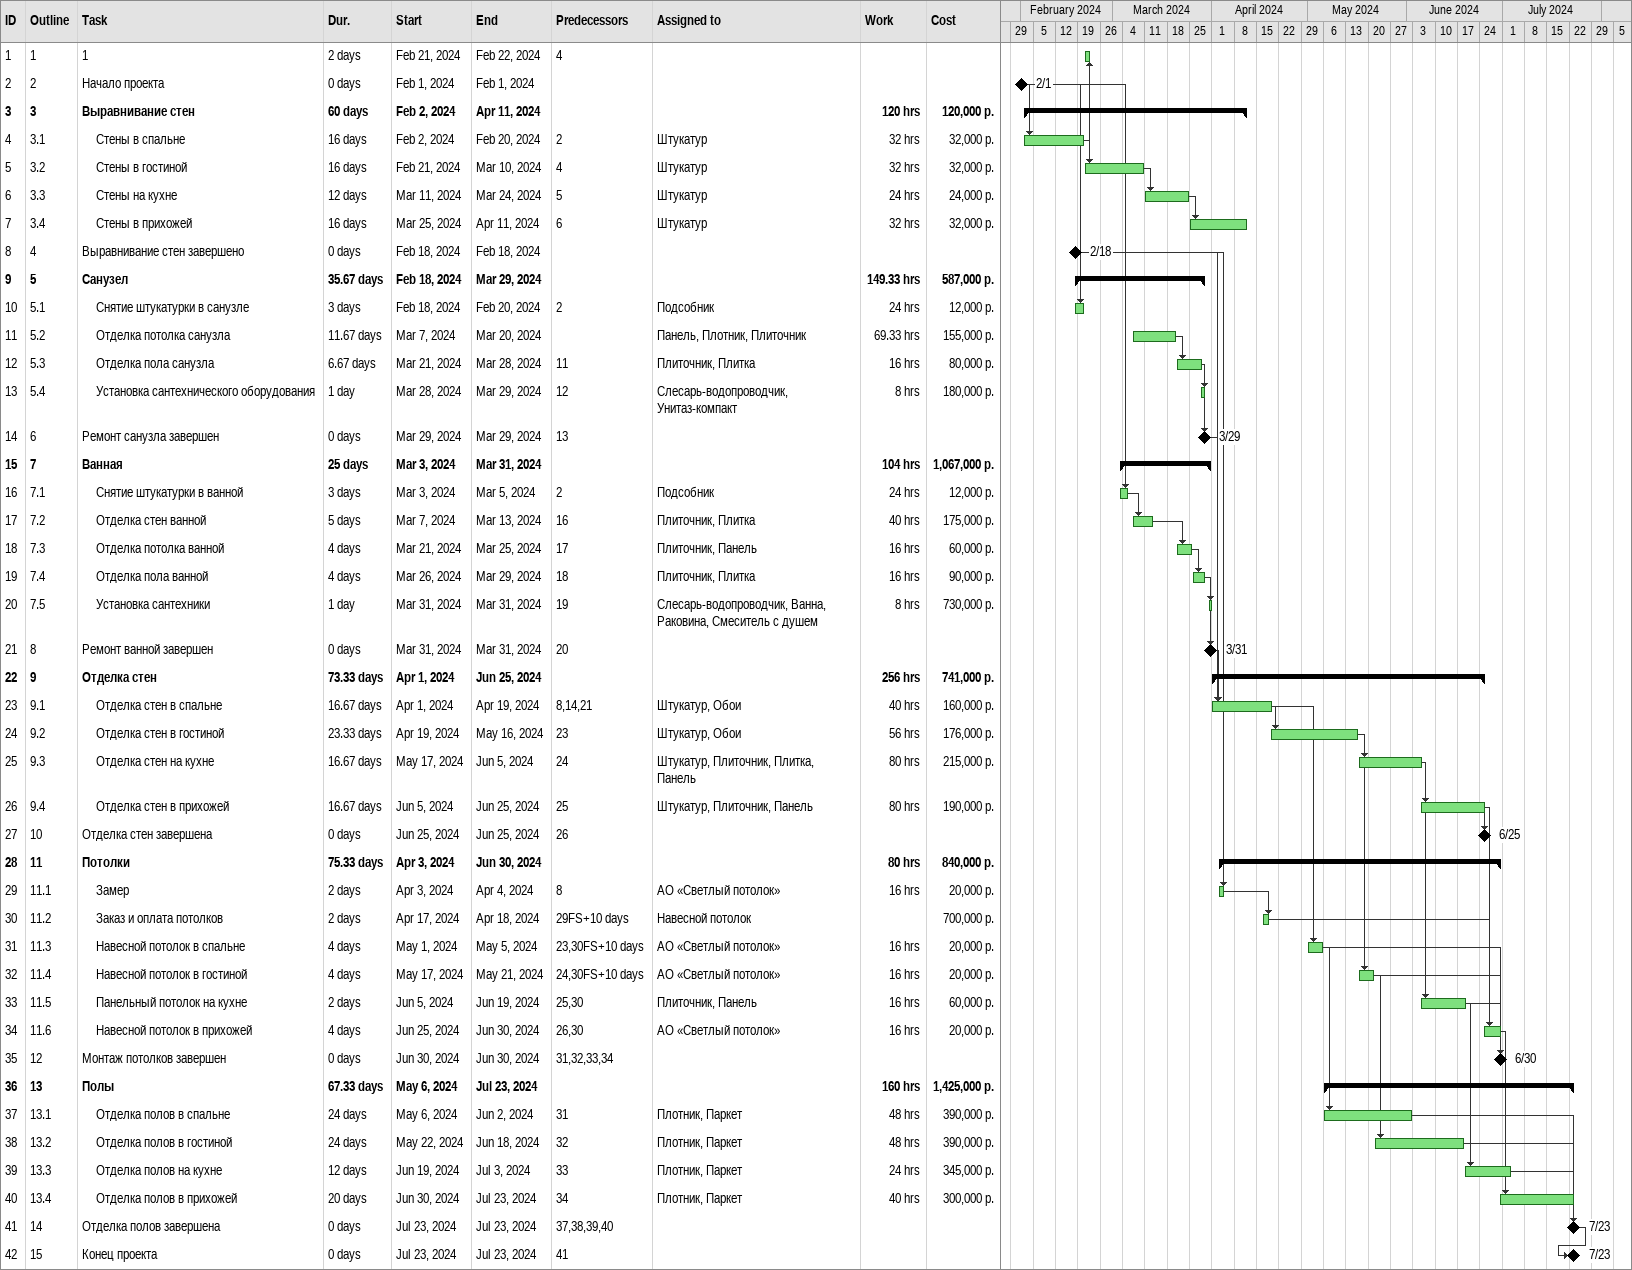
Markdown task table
| ID | WBS | Task | Duration | Start | Finish | Predecessors | Resources | Work (h) | Cost (р.) |
|---|---|---|---|---|---|---|---|---|---|
| 1 | 1 | 1 | 2d | 2024-02-21 | 2024-02-22 | 4 |  |  |  |
| 2 | 2 | Начало проекта | 0d | 2024-02-01 | 2024-02-01 |  |  |  |  |
| 3 | 3 | **Выравнивание стен** | 60d | 2024-02-02 | 2024-04-11 |  |  | 120 | 120000 |
| 4 | 3.1 | Стены в спальне | 16d | 2024-02-02 | 2024-02-20 | 2 | Штукатур | 32 | 32000 |
| 5 | 3.2 | Стены в гостиной | 16d | 2024-02-21 | 2024-03-10 | 4 | Штукатур | 32 | 32000 |
| 6 | 3.3 | Стены на кухне | 12d | 2024-03-11 | 2024-03-24 | 5 | Штукатур | 24 | 24000 |
| 7 | 3.4 | Стены в прихожей | 16d | 2024-03-25 | 2024-04-11 | 6 | Штукатур | 32 | 32000 |
| 8 | 4 | Выравнивание стен завершено | 0d | 2024-02-18 | 2024-02-18 |  |  |  |  |
| 9 | 5 | **Санузел** | 35.67d | 2024-02-18 | 2024-03-29 |  |  | 149.33 | 587000 |
| 10 | 5.1 | Снятие штукатурки в санузле | 3d | 2024-02-18 | 2024-02-20 | 2 | Подсобник | 24 | 12000 |
| 11 | 5.2 | Отделка потолка санузла | 11.67d | 2024-03-07 | 2024-03-20 |  | Панель, Плотник, Плиточник | 69.33 | 155000 |
| 12 | 5.3 | Отделка пола санузла | 6.67d | 2024-03-21 | 2024-03-28 | 11 | Плиточник, Плитка | 16 | 80000 |
| 13 | 5.4 | Установка сантехнического оборудования | 1d | 2024-03-28 | 2024-03-29 | 12 | Слесарь-водопроводчик, Унитаз-компакт | 8 | 180000 |
| 14 | 6 | Ремонт санузла завершен | 0d | 2024-03-29 | 2024-03-29 | 13 |  |  |  |
| 15 | 7 | **Ванная** | 25d | 2024-03-03 | 2024-03-31 |  |  | 104 | 1067000 |
| 16 | 7.1 | Снятие штукатурки в ванной | 3d | 2024-03-03 | 2024-03-05 | 2 | Подсобник | 24 | 12000 |
| 17 | 7.2 | Отделка стен ванной | 5d | 2024-03-07 | 2024-03-13 | 16 | Плиточник, Плитка | 40 | 175000 |
| 18 | 7.3 | Отделка потолка ванной | 4d | 2024-03-21 | 2024-03-25 | 17 | Плиточник, Панель | 16 | 60000 |
| 19 | 7.4 | Отделка пола ванной | 4d | 2024-03-26 | 2024-03-29 | 18 | Плиточник, Плитка | 16 | 90000 |
| 20 | 7.5 | Установка сантехники | 1d | 2024-03-31 | 2024-03-31 | 19 | Слесарь-водопроводчик, Ванна, Раковина, Смеситель с душем | 8 | 730000 |
| 21 | 8 | Ремонт ванной завершен | 0d | 2024-03-31 | 2024-03-31 | 20 |  |  |  |
| 22 | 9 | **Отделка стен** | 73.33d | 2024-04-01 | 2024-06-25 |  |  | 256 | 741000 |
| 23 | 9.1 | Отделка стен в спальне | 16.67d | 2024-04-01 | 2024-04-19 | 8, 14, 21 | Штукатур, Обои | 40 | 160000 |
| 24 | 9.2 | Отделка стен в гостиной | 23.33d | 2024-04-19 | 2024-05-16 | 23 | Штукатур, Обои | 56 | 176000 |
| 25 | 9.3 | Отделка стен на кухне | 16.67d | 2024-05-17 | 2024-06-05 | 24 | Штукатур, Плиточник, Плитка, Панель | 80 | 215000 |
| 26 | 9.4 | Отделка стен в прихожей | 16.67d | 2024-06-05 | 2024-06-25 | 25 | Штукатур, Плиточник, Панель | 80 | 190000 |
| 27 | 10 | Отделка стен завершена | 0d | 2024-06-25 | 2024-06-25 | 26 |  |  |  |
| 28 | 11 | **Потолки** | 75.33d | 2024-04-03 | 2024-06-30 |  |  | 80 | 840000 |
| 29 | 11.1 | Замер | 2d | 2024-04-03 | 2024-04-04 | 8 | АО «Светлый потолок» | 16 | 20000 |
| 30 | 11.2 | Заказ и оплата потолков | 2d | 2024-04-17 | 2024-04-18 | 29FS+10d | Навесной потолок |  | 700000 |
| 31 | 11.3 | Навесной потолок в спальне | 4d | 2024-05-01 | 2024-05-05 | 23, 30FS+10d | АО «Светлый потолок» | 16 | 20000 |
| 32 | 11.4 | Навесной потолок в гостиной | 4d | 2024-05-17 | 2024-05-21 | 24, 30FS+10d | АО «Светлый потолок» | 16 | 20000 |
| 33 | 11.5 | Панельный потолок на кухне | 2d | 2024-06-05 | 2024-06-19 | 25, 30 | Плиточник, Панель | 16 | 60000 |
| 34 | 11.6 | Навесной потолок в прихожей | 4d | 2024-06-25 | 2024-06-30 | 26, 30 | АО «Светлый потолок» | 16 | 20000 |
| 35 | 12 | Монтаж потолков завершен | 0d | 2024-06-30 | 2024-06-30 | 31, 32, 33, 34 |  |  |  |
| 36 | 13 | **Полы** | 67.33d | 2024-05-06 | 2024-07-23 |  |  | 160 | 1425000 |
| 37 | 13.1 | Отделка полов в спальне | 24d | 2024-05-06 | 2024-06-02 | 31 | Плотник, Паркет | 48 | 390000 |
| 38 | 13.2 | Отделка полов в гостиной | 24d | 2024-05-22 | 2024-06-18 | 32 | Плотник, Паркет | 48 | 390000 |
| 39 | 13.3 | Отделка полов на кухне | 12d | 2024-06-19 | 2024-07-03 | 33 | Плотник, Паркет | 24 | 345000 |
| 40 | 13.4 | Отделка полов в прихожей | 20d | 2024-06-30 | 2024-07-23 | 34 | Плотник, Паркет | 40 | 300000 |
| 41 | 14 | Отделка полов завершена | 0d | 2024-07-23 | 2024-07-23 | 37, 38, 39, 40 |  |  |  |
| 42 | 15 | Конец проекта | 0d | 2024-07-23 | 2024-07-23 | 41 |  |  |  |
